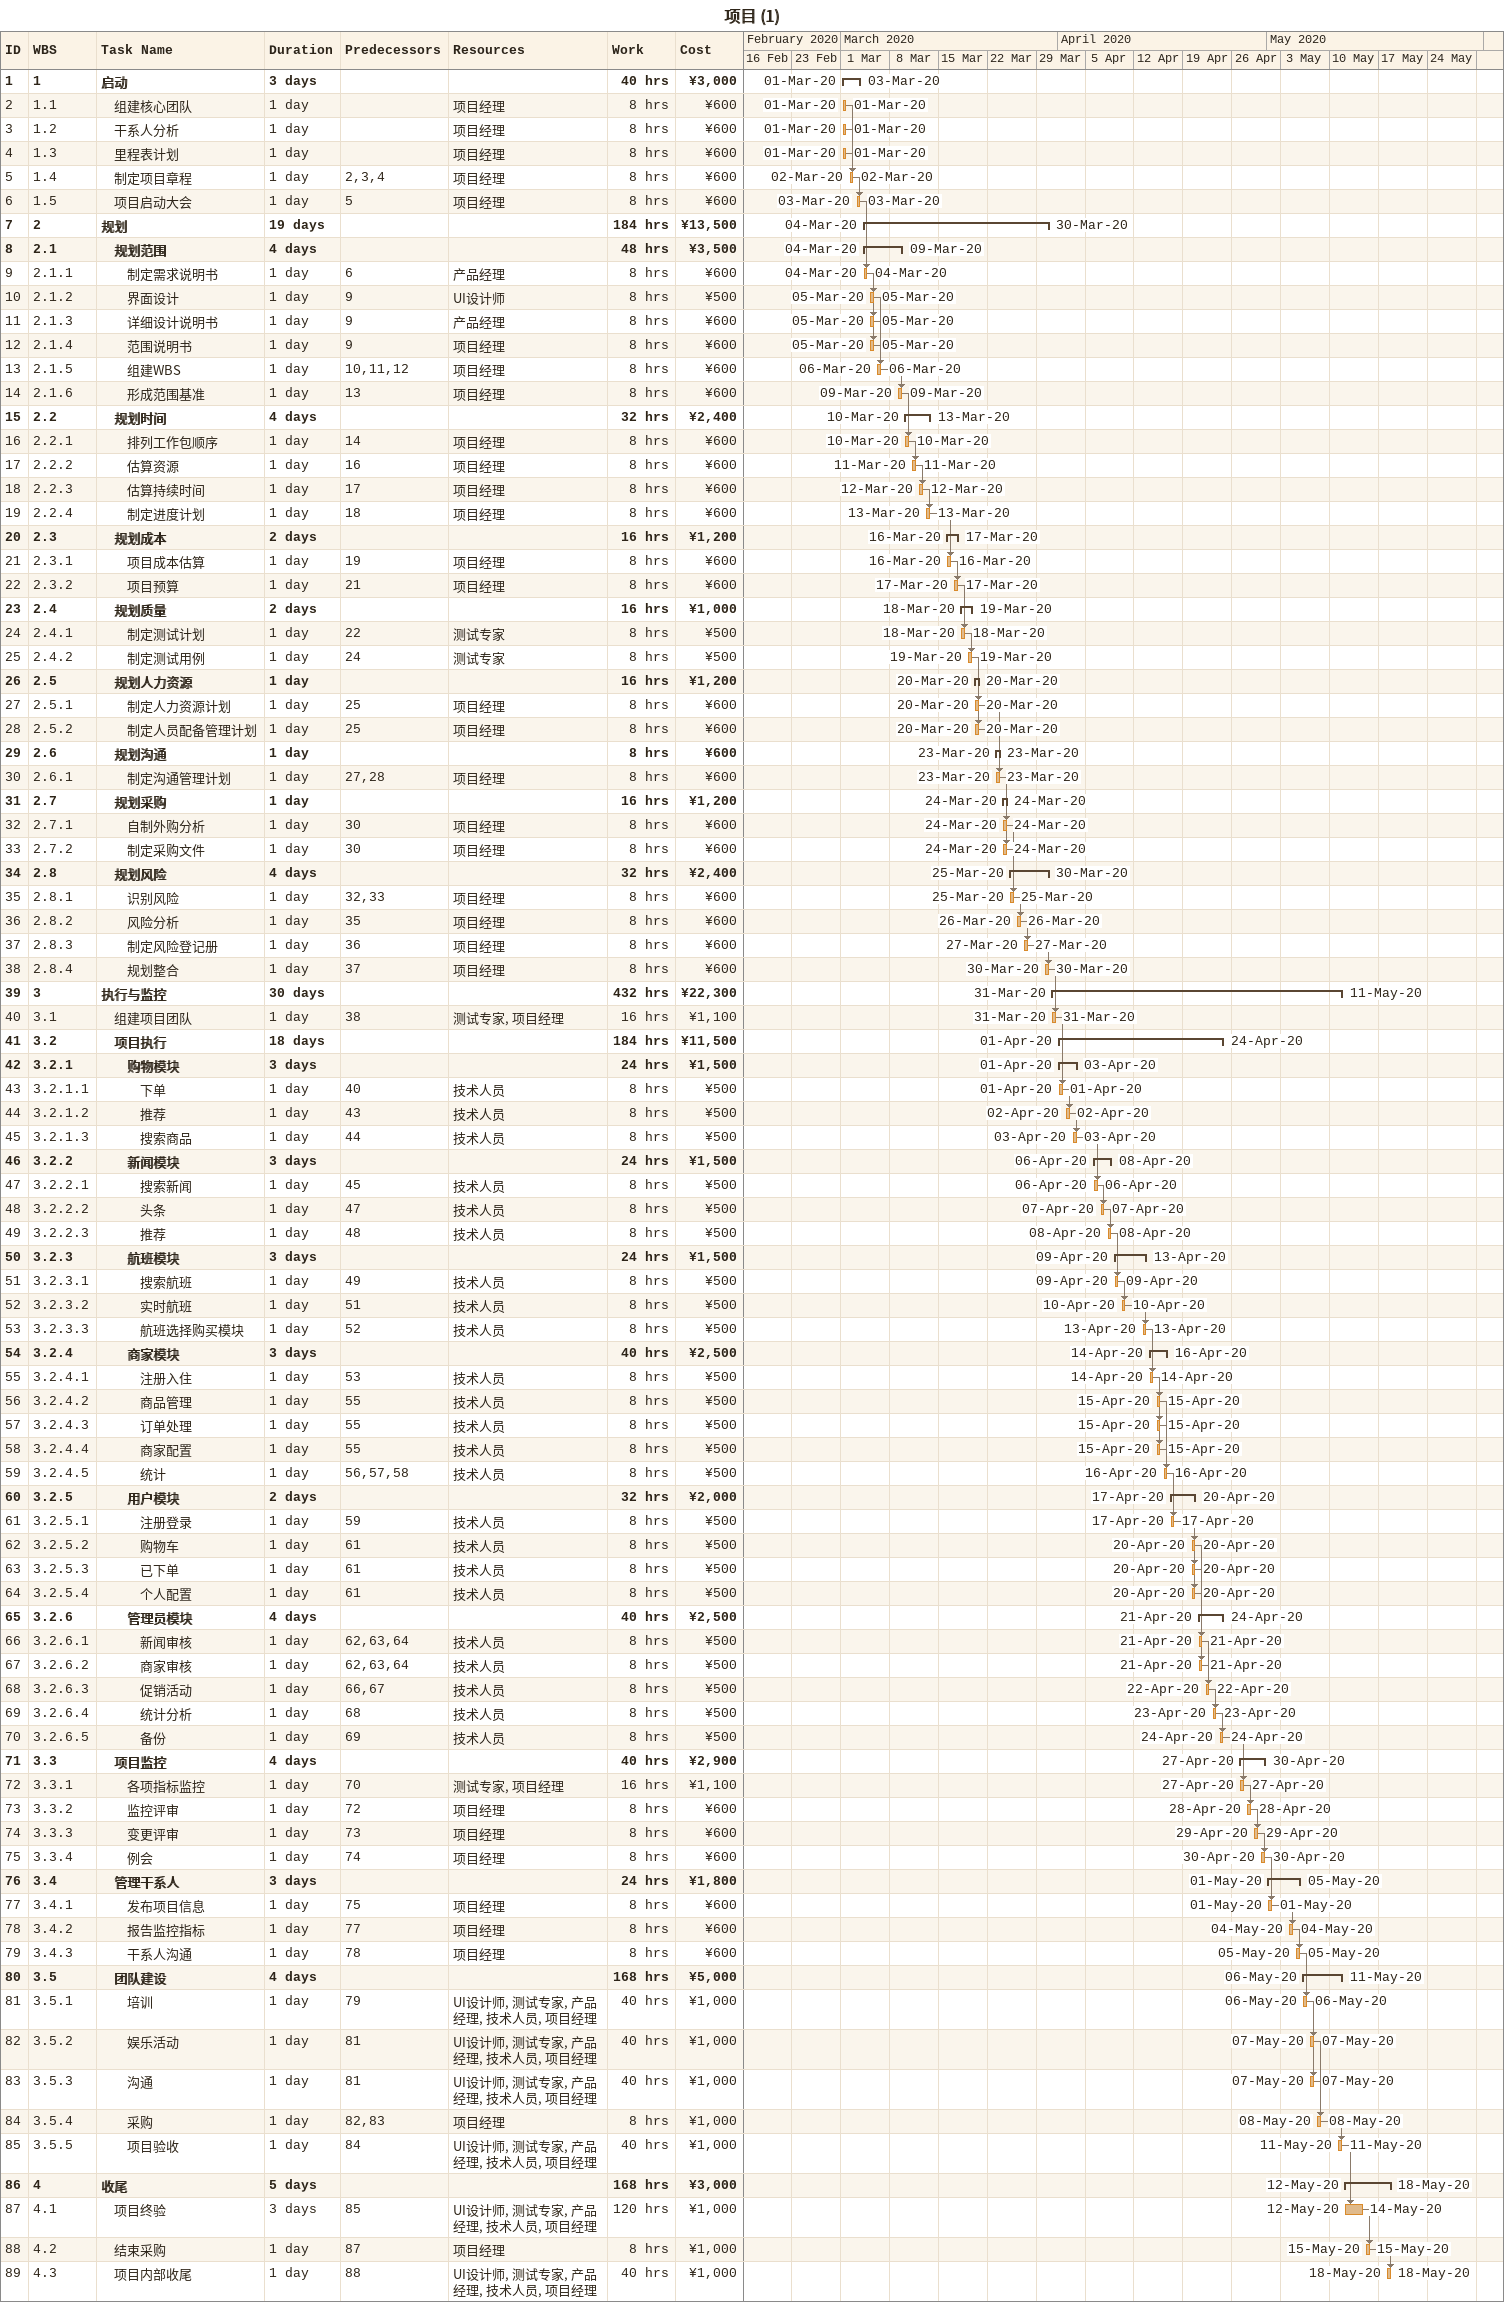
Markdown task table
项目 (1)

| ID | WBS | Task | Duration | Start | Finish | Predecessors | Resources | Work (h) | Cost (¥) |
|---|---|---|---|---|---|---|---|---|---|
| 1 | 1 | **启动** | 3d | 2020-03-01 | 2020-03-03 |  |  | 40 | 3000 |
| 2 | 1.1 | 组建核心团队 | 1d | 2020-03-01 | 2020-03-01 |  | 项目经理 | 8 | 600 |
| 3 | 1.2 | 干系人分析 | 1d | 2020-03-01 | 2020-03-01 |  | 项目经理 | 8 | 600 |
| 4 | 1.3 | 里程表计划 | 1d | 2020-03-01 | 2020-03-01 |  | 项目经理 | 8 | 600 |
| 5 | 1.4 | 制定项目章程 | 1d | 2020-03-02 | 2020-03-02 | 2, 3, 4 | 项目经理 | 8 | 600 |
| 6 | 1.5 | 项目启动大会 | 1d | 2020-03-03 | 2020-03-03 | 5 | 项目经理 | 8 | 600 |
| 7 | 2 | **规划** | 19d | 2020-03-04 | 2020-03-30 |  |  | 184 | 13500 |
| 8 | 2.1 | **规划范围** | 4d | 2020-03-04 | 2020-03-09 |  |  | 48 | 3500 |
| 9 | 2.1.1 | 制定需求说明书 | 1d | 2020-03-04 | 2020-03-04 | 6 | 产品经理 | 8 | 600 |
| 10 | 2.1.2 | 界面设计 | 1d | 2020-03-05 | 2020-03-05 | 9 | UI设计师 | 8 | 500 |
| 11 | 2.1.3 | 详细设计说明书 | 1d | 2020-03-05 | 2020-03-05 | 9 | 产品经理 | 8 | 600 |
| 12 | 2.1.4 | 范围说明书 | 1d | 2020-03-05 | 2020-03-05 | 9 | 项目经理 | 8 | 600 |
| 13 | 2.1.5 | 组建WBS | 1d | 2020-03-06 | 2020-03-06 | 10, 11, 12 | 项目经理 | 8 | 600 |
| 14 | 2.1.6 | 形成范围基准 | 1d | 2020-03-09 | 2020-03-09 | 13 | 项目经理 | 8 | 600 |
| 15 | 2.2 | **规划时间** | 4d | 2020-03-10 | 2020-03-13 |  |  | 32 | 2400 |
| 16 | 2.2.1 | 排列工作包顺序 | 1d | 2020-03-10 | 2020-03-10 | 14 | 项目经理 | 8 | 600 |
| 17 | 2.2.2 | 估算资源 | 1d | 2020-03-11 | 2020-03-11 | 16 | 项目经理 | 8 | 600 |
| 18 | 2.2.3 | 估算持续时间 | 1d | 2020-03-12 | 2020-03-12 | 17 | 项目经理 | 8 | 600 |
| 19 | 2.2.4 | 制定进度计划 | 1d | 2020-03-13 | 2020-03-13 | 18 | 项目经理 | 8 | 600 |
| 20 | 2.3 | **规划成本** | 2d | 2020-03-16 | 2020-03-17 |  |  | 16 | 1200 |
| 21 | 2.3.1 | 项目成本估算 | 1d | 2020-03-16 | 2020-03-16 | 19 | 项目经理 | 8 | 600 |
| 22 | 2.3.2 | 项目预算 | 1d | 2020-03-17 | 2020-03-17 | 21 | 项目经理 | 8 | 600 |
| 23 | 2.4 | **规划质量** | 2d | 2020-03-18 | 2020-03-19 |  |  | 16 | 1000 |
| 24 | 2.4.1 | 制定测试计划 | 1d | 2020-03-18 | 2020-03-18 | 22 | 测试专家 | 8 | 500 |
| 25 | 2.4.2 | 制定测试用例 | 1d | 2020-03-19 | 2020-03-19 | 24 | 测试专家 | 8 | 500 |
| 26 | 2.5 | **规划人力资源** | 1d | 2020-03-20 | 2020-03-20 |  |  | 16 | 1200 |
| 27 | 2.5.1 | 制定人力资源计划 | 1d | 2020-03-20 | 2020-03-20 | 25 | 项目经理 | 8 | 600 |
| 28 | 2.5.2 | 制定人员配备管理计划 | 1d | 2020-03-20 | 2020-03-20 | 25 | 项目经理 | 8 | 600 |
| 29 | 2.6 | **规划沟通** | 1d | 2020-03-23 | 2020-03-23 |  |  | 8 | 600 |
| 30 | 2.6.1 | 制定沟通管理计划 | 1d | 2020-03-23 | 2020-03-23 | 27, 28 | 项目经理 | 8 | 600 |
| 31 | 2.7 | **规划采购** | 1d | 2020-03-24 | 2020-03-24 |  |  | 16 | 1200 |
| 32 | 2.7.1 | 自制外购分析 | 1d | 2020-03-24 | 2020-03-24 | 30 | 项目经理 | 8 | 600 |
| 33 | 2.7.2 | 制定采购文件 | 1d | 2020-03-24 | 2020-03-24 | 30 | 项目经理 | 8 | 600 |
| 34 | 2.8 | **规划风险** | 4d | 2020-03-25 | 2020-03-30 |  |  | 32 | 2400 |
| 35 | 2.8.1 | 识别风险 | 1d | 2020-03-25 | 2020-03-25 | 32, 33 | 项目经理 | 8 | 600 |
| 36 | 2.8.2 | 风险分析 | 1d | 2020-03-26 | 2020-03-26 | 35 | 项目经理 | 8 | 600 |
| 37 | 2.8.3 | 制定风险登记册 | 1d | 2020-03-27 | 2020-03-27 | 36 | 项目经理 | 8 | 600 |
| 38 | 2.8.4 | 规划整合 | 1d | 2020-03-30 | 2020-03-30 | 37 | 项目经理 | 8 | 600 |
| 39 | 3 | **执行与监控** | 30d | 2020-03-31 | 2020-05-11 |  |  | 432 | 22300 |
| 40 | 3.1 | 组建项目团队 | 1d | 2020-03-31 | 2020-03-31 | 38 | 测试专家, 项目经理 | 16 | 1100 |
| 41 | 3.2 | **项目执行** | 18d | 2020-04-01 | 2020-04-24 |  |  | 184 | 11500 |
| 42 | 3.2.1 | **购物模块** | 3d | 2020-04-01 | 2020-04-03 |  |  | 24 | 1500 |
| 43 | 3.2.1.1 | 下单 | 1d | 2020-04-01 | 2020-04-01 | 40 | 技术人员 | 8 | 500 |
| 44 | 3.2.1.2 | 推荐 | 1d | 2020-04-02 | 2020-04-02 | 43 | 技术人员 | 8 | 500 |
| 45 | 3.2.1.3 | 搜索商品 | 1d | 2020-04-03 | 2020-04-03 | 44 | 技术人员 | 8 | 500 |
| 46 | 3.2.2 | **新闻模块** | 3d | 2020-04-06 | 2020-04-08 |  |  | 24 | 1500 |
| 47 | 3.2.2.1 | 搜索新闻 | 1d | 2020-04-06 | 2020-04-06 | 45 | 技术人员 | 8 | 500 |
| 48 | 3.2.2.2 | 头条 | 1d | 2020-04-07 | 2020-04-07 | 47 | 技术人员 | 8 | 500 |
| 49 | 3.2.2.3 | 推荐 | 1d | 2020-04-08 | 2020-04-08 | 48 | 技术人员 | 8 | 500 |
| 50 | 3.2.3 | **航班模块** | 3d | 2020-04-09 | 2020-04-13 |  |  | 24 | 1500 |
| 51 | 3.2.3.1 | 搜索航班 | 1d | 2020-04-09 | 2020-04-09 | 49 | 技术人员 | 8 | 500 |
| 52 | 3.2.3.2 | 实时航班 | 1d | 2020-04-10 | 2020-04-10 | 51 | 技术人员 | 8 | 500 |
| 53 | 3.2.3.3 | 航班选择购买模块 | 1d | 2020-04-13 | 2020-04-13 | 52 | 技术人员 | 8 | 500 |
| 54 | 3.2.4 | **商家模块** | 3d | 2020-04-14 | 2020-04-16 |  |  | 40 | 2500 |
| 55 | 3.2.4.1 | 注册入住 | 1d | 2020-04-14 | 2020-04-14 | 53 | 技术人员 | 8 | 500 |
| 56 | 3.2.4.2 | 商品管理 | 1d | 2020-04-15 | 2020-04-15 | 55 | 技术人员 | 8 | 500 |
| 57 | 3.2.4.3 | 订单处理 | 1d | 2020-04-15 | 2020-04-15 | 55 | 技术人员 | 8 | 500 |
| 58 | 3.2.4.4 | 商家配置 | 1d | 2020-04-15 | 2020-04-15 | 55 | 技术人员 | 8 | 500 |
| 59 | 3.2.4.5 | 统计 | 1d | 2020-04-16 | 2020-04-16 | 56, 57, 58 | 技术人员 | 8 | 500 |
| 60 | 3.2.5 | **用户模块** | 2d | 2020-04-17 | 2020-04-20 |  |  | 32 | 2000 |
| 61 | 3.2.5.1 | 注册登录 | 1d | 2020-04-17 | 2020-04-17 | 59 | 技术人员 | 8 | 500 |
| 62 | 3.2.5.2 | 购物车 | 1d | 2020-04-20 | 2020-04-20 | 61 | 技术人员 | 8 | 500 |
| 63 | 3.2.5.3 | 已下单 | 1d | 2020-04-20 | 2020-04-20 | 61 | 技术人员 | 8 | 500 |
| 64 | 3.2.5.4 | 个人配置 | 1d | 2020-04-20 | 2020-04-20 | 61 | 技术人员 | 8 | 500 |
| 65 | 3.2.6 | **管理员模块** | 4d | 2020-04-21 | 2020-04-24 |  |  | 40 | 2500 |
| 66 | 3.2.6.1 | 新闻审核 | 1d | 2020-04-21 | 2020-04-21 | 62, 63, 64 | 技术人员 | 8 | 500 |
| 67 | 3.2.6.2 | 商家审核 | 1d | 2020-04-21 | 2020-04-21 | 62, 63, 64 | 技术人员 | 8 | 500 |
| 68 | 3.2.6.3 | 促销活动 | 1d | 2020-04-22 | 2020-04-22 | 66, 67 | 技术人员 | 8 | 500 |
| 69 | 3.2.6.4 | 统计分析 | 1d | 2020-04-23 | 2020-04-23 | 68 | 技术人员 | 8 | 500 |
| 70 | 3.2.6.5 | 备份 | 1d | 2020-04-24 | 2020-04-24 | 69 | 技术人员 | 8 | 500 |
| 71 | 3.3 | **项目监控** | 4d | 2020-04-27 | 2020-04-30 |  |  | 40 | 2900 |
| 72 | 3.3.1 | 各项指标监控 | 1d | 2020-04-27 | 2020-04-27 | 70 | 测试专家, 项目经理 | 16 | 1100 |
| 73 | 3.3.2 | 监控评审 | 1d | 2020-04-28 | 2020-04-28 | 72 | 项目经理 | 8 | 600 |
| 74 | 3.3.3 | 变更评审 | 1d | 2020-04-29 | 2020-04-29 | 73 | 项目经理 | 8 | 600 |
| 75 | 3.3.4 | 例会 | 1d | 2020-04-30 | 2020-04-30 | 74 | 项目经理 | 8 | 600 |
| 76 | 3.4 | **管理干系人** | 3d | 2020-05-01 | 2020-05-05 |  |  | 24 | 1800 |
| 77 | 3.4.1 | 发布项目信息 | 1d | 2020-05-01 | 2020-05-01 | 75 | 项目经理 | 8 | 600 |
| 78 | 3.4.2 | 报告监控指标 | 1d | 2020-05-04 | 2020-05-04 | 77 | 项目经理 | 8 | 600 |
| 79 | 3.4.3 | 干系人沟通 | 1d | 2020-05-05 | 2020-05-05 | 78 | 项目经理 | 8 | 600 |
| 80 | 3.5 | **团队建设** | 4d | 2020-05-06 | 2020-05-11 |  |  | 168 | 5000 |
| 81 | 3.5.1 | 培训 | 1d | 2020-05-06 | 2020-05-06 | 79 | UI设计师, 测试专家, 产品经理, 技术人员, 项目经理 | 40 | 1000 |
| 82 | 3.5.2 | 娱乐活动 | 1d | 2020-05-07 | 2020-05-07 | 81 | UI设计师, 测试专家, 产品经理, 技术人员, 项目经理 | 40 | 1000 |
| 83 | 3.5.3 | 沟通 | 1d | 2020-05-07 | 2020-05-07 | 81 | UI设计师, 测试专家, 产品经理, 技术人员, 项目经理 | 40 | 1000 |
| 84 | 3.5.4 | 采购 | 1d | 2020-05-08 | 2020-05-08 | 82, 83 | 项目经理 | 8 | 1000 |
| 85 | 3.5.5 | 项目验收 | 1d | 2020-05-11 | 2020-05-11 | 84 | UI设计师, 测试专家, 产品经理, 技术人员, 项目经理 | 40 | 1000 |
| 86 | 4 | **收尾** | 5d | 2020-05-12 | 2020-05-18 |  |  | 168 | 3000 |
| 87 | 4.1 | 项目终验 | 3d | 2020-05-12 | 2020-05-14 | 85 | UI设计师, 测试专家, 产品经理, 技术人员, 项目经理 | 120 | 1000 |
| 88 | 4.2 | 结束采购 | 1d | 2020-05-15 | 2020-05-15 | 87 | 项目经理 | 8 | 1000 |
| 89 | 4.3 | 项目内部收尾 | 1d | 2020-05-18 | 2020-05-18 | 88 | UI设计师, 测试专家, 产品经理, 技术人员, 项目经理 | 40 | 1000 |
